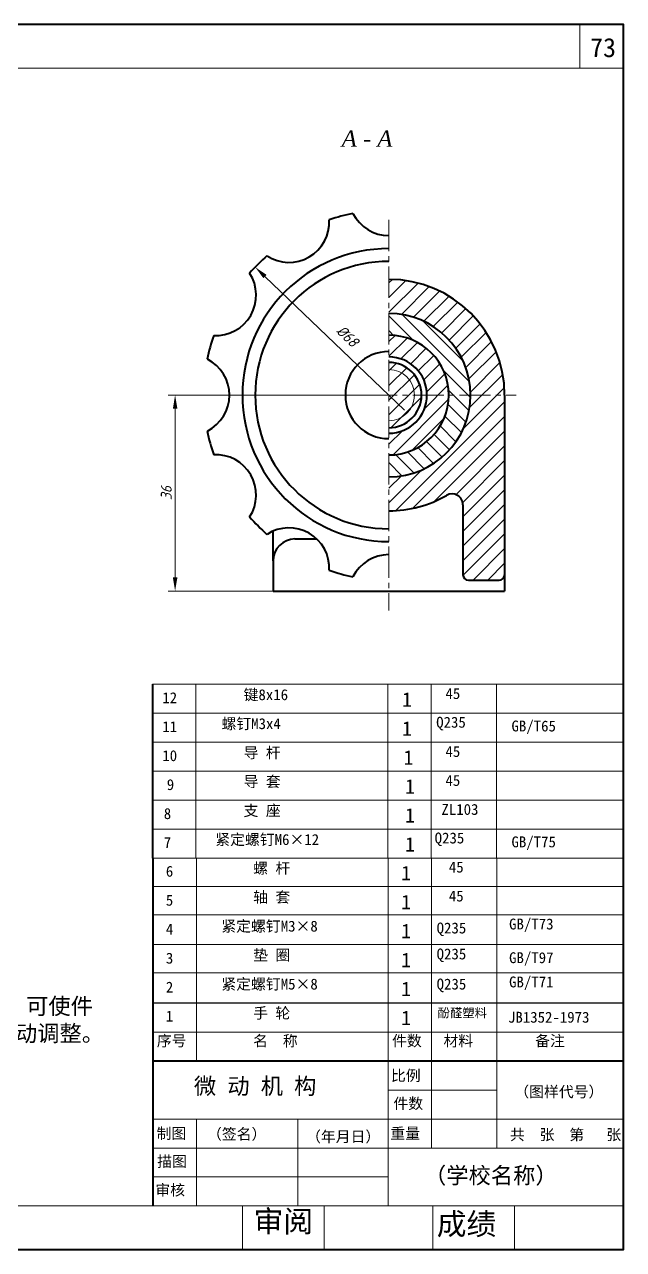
# Model space of a CAD drawing. Header units: millimetres. Extents: x 377 to 707, y -649 to -424.
# Drawn here: x 597 to 707, y -649.3 to -424.3 of the extents above; entities that cross this region are included whole.
import ezdxf

# ---------------------------------------------------------------- set-up
doc = ezdxf.new("R2010")
doc.units = ezdxf.units.MM
doc.linetypes.add('CENTER2', pattern=[28.575, 19.05, -3.175, 3.175, -3.175])
doc.layers.get('0').update_dxf_attribs({"lineweight": 15})
for name, color, linetype, lineweight in [('中心线', 7, 'CENTER2', 15), ('剖面线', 7, 'Continuous', 9), ('标注', 7, 'Continuous', 15), ('细线', 7, 'Continuous', 13), ('零件1', 7, 'Continuous', 40), ('零件10', 7, 'Continuous', 40), ('零件6', 7, 'Continuous', 40), ('零件8', 7, 'Continuous', 40), ('零件9', 7, 'Continuous', 40)]:
    doc.layers.add(name, color=color, linetype=linetype, lineweight=lineweight)
doc.styles.add('style1', font='SIMFANG.TTF', dxfattribs={"height": 2})
doc.styles.add('style2', font='isocp.shx', dxfattribs={"oblique": 15, "height": 2})
pattern_1 = [(45, (776.7344, -512.483), (-1.347038, 1.347038), [])]

msp = doc.modelspace()

# ---------------------------------------------------------------- hatches: boundary and pattern name
at = {"layer": '剖面线'}
h = msp.add_hatch(dxfattribs=at)
h.set_pattern_fill('ANSI31', color=256, scale=0.6, style=0)
h.set_pattern_definition(pattern_1)
h.paths.add_polyline_path([(663.92, -471.07), (663.92, -477.33, -0.414214), (678.92, -492.33), (685.18, -492.33, 0.414214)])
h.paths.add_polyline_path([(685.18, -492.33), (678.92, -492.33, -0.414214), (663.92, -507.33), (663.92, -513.59, 0.131199), (674.52, -510.76, -0.576756), (677.52, -512.49), (677.52, -525.33, 0.414214), (678.52, -526.33), (684.18, -526.33, 0.414214), (685.18, -525.33)])
h = msp.add_hatch(dxfattribs=at)
h.set_pattern_fill('ANSI31', color=256, scale=0.6, angle=90, style=0)
h.set_pattern_definition([(135, (776.7344, -512.483), (-1.347038, -1.347038), [])])
h.paths.add_polyline_path([(663.92, -477.33), (663.92, -481.33, -0.414214), (674.92, -492.33), (678.92, -492.33, 0.414214)])
h.paths.add_polyline_path([(678.92, -492.33), (674.92, -492.33, -0.414214), (663.92, -503.33), (663.92, -507.33, 0.414214)])
h = msp.add_hatch(dxfattribs=at)
h.set_pattern_fill('ANSI31', color=256, scale=0.6, style=0)
h.set_pattern_definition(pattern_1)
h.paths.add_polyline_path([(663.92, -481.33), (663.92, -485.33, -0.414214), (670.92, -492.33), (674.92, -492.33, 0.414214)])
h.paths.add_polyline_path([(674.92, -492.33), (670.92, -492.33, -0.414214), (663.92, -499.33), (663.92, -503.33, 0.414214)])
h = msp.add_hatch(dxfattribs=at)
h.set_pattern_fill('ANSI31', color=256, scale=0.6, style=0)
h.set_pattern_definition(pattern_1)
h.paths.add_polyline_path([(663.92, -487.33), (663.92, -492.33), (668.92, -492.33, 0.414214)], flags=16)
h.paths.add_polyline_path([(663.92, -486.33), (663.92, -487.33, -0.414214), (668.92, -492.33), (669.92, -492.33, 0.414214)])
h.paths.add_polyline_path([(668.92, -492.33), (663.92, -492.33), (663.92, -497.33, 0.414214)], flags=16)
h.paths.add_polyline_path([(669.92, -492.33), (668.92, -492.33, -0.414214), (663.92, -497.33), (663.92, -498.33, 0.414214)])

# ---------------------------------------------------------------- linework, layer by layer
for p, q in [((699.02, -432.26), (699.02, -424.26)), ((377.02, -432.26), (707.02, -432.26)), ((628.47, -545.44), (628.47, -577.36)), ((663.72, -577.36), (663.72, -545.44)), ((671.7, -577.36), (671.7, -545.44)), ((683.67, -577.36), (683.67, -545.44)), ((706.94, -550.76), (620.49, -550.76)), ((706.94, -556.08), (620.49, -556.08)), ((706.94, -561.4), (620.49, -561.4)), ((706.94, -566.72), (620.49, -566.72)), ((706.94, -572.04), (620.49, -572.04)), ((706.94, -577.36), (620.49, -577.36)), ((628.55, -582.74), (628.55, -614.63)), ((663.79, -582.57), (663.79, -614.66)), ((671.77, -582.74), (671.77, -614.66)), ((683.74, -582.57), (683.74, -614.66)), ((663.79, -641.26), (663.79, -614.66)), ((671.77, -630.62), (671.77, -614.66)), ((683.74, -630.62), (683.74, -614.66)), ((707.02, -641.26), (707.02, -614.66)), ((663.79, -619.98), (683.74, -619.98)), ((620.57, -625.3), (707.02, -625.3)), ((628.55, -641.26), (628.55, -625.3)), ((647.17, -641.26), (647.17, -625.3)), ((620.57, -630.62), (663.79, -630.62)), ((663.79, -630.62), (707.02, -630.62)), ((620.57, -635.94), (663.79, -635.94)), ((377.02, -641.26), (707.02, -641.26)), ((620.57, -641.26), (707.02, -641.26)), ((633.87, -641.26), (633.87, -641.26)), ((637.02, -649.26), (637.02, -641.26)), ((652.02, -649.26), (652.02, -641.26)), ((672.02, -649.26), (672.02, -641.26)), ((687.02, -649.26), (687.02, -641.26)), ((707.02, -641.26), (707.02, -641.26))]:
    msp.add_line(p, q)
at = {"layer": '中心线', "ltscale": 0.3}
for p, q in [((663.92, -460.15), (663.92, -531.9)), ((625.45, -492.33), (687.3, -492.33))]:
    msp.add_line(p, q, dxfattribs=at)
at = {"layer": '剖面线'}
for p, q in [((620.57, -582.57), (620.57, -577.36)), ((620.57, -577.36), (706.94, -577.36)), ((628.55, -582.74), (628.55, -577.36)), ((663.79, -582.74), (663.79, -577.36)), ((671.77, -582.74), (671.77, -577.36)), ((683.74, -582.74), (683.74, -577.36)), ((620.57, -582.57), (706.94, -582.57)), ((620.57, -587.78), (706.94, -587.78)), ((620.57, -593.26), (706.94, -593.26)), ((620.57, -598.47), (706.94, -598.47)), ((620.57, -603.96), (706.94, -603.96)), ((620.57, -604.02), (706.94, -604.02)), ((620.57, -609.34), (706.94, -609.34))]:
    msp.add_line(p, q, dxfattribs=at)
msp.add_arc((663.92, -492.33), 4.7, 270, 90, dxfattribs=at)
at = {"layer": '标注'}
for p, q in [((666.78, -495.07), (641.16, -470.56)), ((663.3, -492.33), (623.4, -492.33)), ((624.65, -494.83), (624.65, -525.83)), ((663.3, -528.33), (623.4, -528.33))]:
    msp.add_line(p, q, dxfattribs=at)
for points in [[(641.45, -470.25), (640.87, -470.86), (639.36, -468.83)], [(624.24, -494.83), (625.07, -494.83), (624.65, -492.33)], [(624.24, -525.83), (625.07, -525.83), (624.65, -528.33)]]:
    msp.add_solid(points, dxfattribs=at)
at = {"layer": '细线'}
for p, q in [((487.02, -432.26), (597.02, -432.26)), ((706.94, -545.44), (620.49, -545.44))]:
    msp.add_line(p, q, dxfattribs=at)
at = {"layer": '零件1'}
for p, q in [((620.49, -545.44), (620.49, -577.36)), ((620.57, -577.36), (620.57, -641.26)), ((707.02, -614.66), (620.57, -614.66))]:
    msp.add_line(p, q, dxfattribs=at)
msp.add_lwpolyline([(377.02, -649.26), (707.02, -649.26), (707.02, -424.26), (377.02, -424.26)], close=True, dxfattribs=at)
for centre, radius, start, end in [((663.92, -492.33), 34, 101.1896, 108.8104), ((663.92, -455.64), 7.39, 206.8103, 270), ((645.58, -460.56), 7.39, 236.8103, 3.1897), ((663.92, -492.33), 26.91, 90, 270), ((663.92, -492.33), 34, 131.1896, 138.8104), ((663.92, -492.33), 24.56, 90, 270), ((632.15, -473.99), 7.39, 266.8103, 33.1897), ((663.92, -492.33), 34, 161.1896, 168.8104), ((627.24, -492.33), 7.39, 296.8103, 63.1897), ((663.92, -492.33), 8, 90, 270), ((663.92, -492.33), 34, 191.1896, 198.8104), ((632.15, -510.67), 7.39, 326.8103, 93.1897), ((663.92, -492.33), 34, 221.1896, 228.8104), ((645.58, -524.1), 7.39, 356.8103, 123.1897), ((663.92, -529.02), 7.39, 90, 153.1897), ((663.92, -492.33), 34, 251.1896, 258.8104)]:
    msp.add_arc(centre, radius, start, end, dxfattribs=at)
at = {"layer": '零件10'}
for radius in [11, 7]:
    msp.add_arc((663.92, -492.33), radius, 270, 90, dxfattribs=at)
at = {"layer": '零件6'}
msp.add_arc((663.92, -492.33), 6, 270, 90, dxfattribs=at)
at = {"layer": '零件8'}
for p, q in [((685.18, -492.33), (685.18, -525.33)), ((677.52, -512.49), (677.52, -525.33)), ((642.67, -522.76), (642.67, -517.31)), ((646.67, -518.76), (650.69, -518.76)), ((642.67, -522.76), (642.67, -528.33)), ((678.52, -526.33), (684.18, -526.33)), ((685.18, -525.33), (685.18, -528.33)), ((642.67, -528.33), (685.18, -528.33))]:
    msp.add_line(p, q, dxfattribs=at)
for centre, radius, start, end in [((663.92, -492.33), 15, 270, 90), ((675.52, -512.49), 2, 0, 119.8978), ((663.92, -492.33), 21.26, 270, 299.8978), ((646.67, -522.76), 4, 90, 180), ((678.52, -525.33), 1, 180, 270), ((684.18, -525.33), 1, 270, 0)]:
    msp.add_arc(centre, radius, start, end, dxfattribs=at)
at = {"layer": '零件9'}
msp.add_arc((663.92, -492.33), 21.26, 0, 90, dxfattribs=at)

# ---------------------------------------------------------------- texts
at = {"attachment_point": 1, "style": 'style1'}
for s, insert, char_height, width in [('{\\f宋体|b0|i0|c134|p2;键\\f宋体|b0|i0|c0|p2;8x16}', (637.23, -546.36), 2, 12.9948), ('{\\f宋体|b0|i0|c134|p2;45}', (674.31, -546.15), 2, 2), ('12', (622.3, -546.92), 2, 15.96), ('1', (666.35, -546.92), 2.66, 2), ('11', (622.3, -552.24), 2, 15.96), ('{\\f宋体|b0|i0|c134|p2;螺钉\\f宋体|b0|i0|c0|p2;M3x4}', (633.17, -551.68), 2, 20.4427), ('1', (666.35, -552.24), 2.66, 2), ('{\\f仿宋_GB2312|b0|i0|c134|p49;Q235}', (672.61, -551.42), 2, 2), ('{\\f宋体|b0|i0|c134|p2;GB/T65}', (686.44, -552.11), 2, 18.8861), ('10', (622.3, -557.56), 2, 15.96), ('{\\f宋体|b0|i0|c134|p2;导 杆}', (637.23, -557), 2, 12.9948), ('1', (666.62, -557.56), 2.66, 2), ('{\\f宋体|b0|i0|c134|p2;45}', (674.31, -556.79), 2, 2), ('{\\f宋体|b0|i0|c134|p2;导 套}', (637.23, -562.32), 2, 12.9948), ('{\\f宋体|b0|i0|c134|p2;45}', (674.31, -562.11), 2, 2), ('9', (623.12, -562.88), 2, 15.96), ('1', (666.9, -562.88), 2.66, 2), ('8', (622.57, -568.2), 2, 15.96), ('{\\f宋体|b0|i0|c134|p2;支 座}', (637.23, -567.64), 2, 12.9948), ('1', (666.9, -568.2), 2.66, 2), ('{\\f宋体|b0|i0|c134|p2;ZL103}', (673.57, -567.43), 2, 2), ('7', (622.57, -573.52), 2, 15.96), ('{\\fSimSun|b0|i0|c134|p2;紧定螺钉\\fSimSun|b0|i0|c0|p2;M6×12}', (632.03, -572.96), 2, 30.0264), ('1', (666.9, -573.52), 2.66, 2), ('{\\f仿宋_GB2312|b0|i0|c134|p49;Q235}', (672.33, -572.68), 2, 2), ('{\\f宋体|b0|i0|c134|p2;GB/T75}', (686.44, -573.39), 2, 17.5101), ('{\\f宋体|b0|i0|c134|p2;螺 杆}', (638.99, -578.23), 2, 12.9948), ('{\\f宋体|b0|i0|c134|p2;45}', (674.93, -578.02), 2, 2), ('6', (622.95, -578.79), 2, 15.96), ('1', (666.18, -578.79), 2.66, 2), ('5', (622.95, -584.11), 2, 15.96), ('{\\f宋体|b0|i0|c134|p2;轴 套}', (638.99, -583.55), 2, 12.9948), ('1', (666.18, -584.11), 2.66, 2), ('{\\f宋体|b0|i0|c134|p2;45}', (674.93, -583.34), 2, 2), ('4', (622.95, -589.43), 2, 15.96), ('{\\fSimSun|b0|i0|c134|p2;紧定螺钉\\fSimSun|b0|i0|c0|p2;M3×8}', (633.14, -588.87), 2, 26.285), ('{\\f仿宋_GB2312|b0|i0|c134|p49;Q235}', (672.69, -589.21), 2, 2), ('{\\f宋体|b0|i0|c134|p2;GB/T73}', (686, -588.48), 2, 19.1517), ('1', (666.18, -589.43), 2.66, 2), ('{\\f宋体|b0|i0|c134|p2;垫 圈}', (638.99, -594.19), 2, 12.9948), ('{\\f仿宋_GB2312|b0|i0|c134|p49;Q235}', (672.69, -593.98), 2, 2), ('3', (622.95, -594.75), 2, 15.96), ('1', (666.18, -594.75), 2.66, 2), ('{\\f宋体|b0|i0|c134|p2;GB/T97}', (686, -594.67), 2, 20.5879), ('2', (622.95, -600.07), 2, 15.96), ('{\\fSimSun|b0|i0|c134|p2;紧定螺钉\\fSimSun|b0|i0|c0|p2;M5×8}', (633.14, -599.51), 2, 26.285), ('1', (666.18, -600.07), 2.66, 2), ('{\\f仿宋_GB2312|b0|i0|c134|p49;Q235}', (672.69, -599.51), 2, 2), ('{\\f宋体|b0|i0|c134|p2;GB/T71}', (686, -599.12), 2, 19.1517), ('{\\f宋体|b0|i0|c134|p2;手 轮}', (638.99, -604.83), 2, 12.9948), ('1', (622.95, -605.39), 2, 15.96), ('1', (666.18, -605.39), 2.66, 2), ('{\\f宋体|b0|i0|c134|p2;JB1352-1973}', (685.8, -605.6), 2, 25.9664), ('{\\f宋体|b0|i0|c134|p2;名  称}', (638.99, -609.94), 2, 12.9948), ('{\\f宋体|b0|i0|c134|p2;件数}', (664.51, -609.94), 1.995, 6.7394), ('{\\f宋体|b0|i0|c134|p2;材料}', (673.95, -609.94), 1.995, 8.6705), ('{\\f宋体|b0|i0|c134|p2;备注}', (690.8, -609.94), 1.995, 10.2296), ('制图', (621.24, -626.94), 2, 6.6356), ('审核', (621.02, -637.34), 2, 6.0636)]:
    msp.add_mtext(s, dxfattribs=dict(at, insert=insert, char_height=char_height, width=width))
at = {"attachment_point": 1}
for s, insert, char_height, width in [('{\\f宋体|b0|i0|c134|p2;工作原理：转动手轮件1，可使件\\P10导杆左右移动，进行微动调整。}', (550.23, -603.06), 3, 142.9515), ('{\\f宋体|b0|i0|c134|p2;酚醛塑料}', (672.87, -604.97), 1.6625, 26.4792), ('{\\f宋体|b0|i0|c134|p2;序号}', (621.29, -609.94), 1.995, 12.768), ('{\\f仿宋_GB2312|b0|i0|c134|p49;比例}', (664.3, -616.31), 2, 6.5212), ('{\\f仿宋_GB2312|b0|i0|c134|p49;微 动 机 构}', (628.11, -617.74), 3, 35.1802), ('{\\f仿宋_GB2312|b0|i0|c134|p49;（图样代号）}', (686.96, -619.28), 2, 18.5339), ('{\\f仿宋_GB2312|b0|i0|c134|p49;件数}', (664.76, -621.45), 2, 7.9245), ('{\\f仿宋_GB2312|b0|i0|c134|p49;（签名）}', (630.51, -627.06), 2, 13.5), ('{\\f仿宋_GB2312|b0|i0|c134|p49;（年月日）}', (648.7, -627.52), 2, 15.4826), ('{\\f仿宋_GB2312|b0|i0|c134|p49;重量}', (664.19, -626.93), 2, 6.5212), ('{\\f仿宋_GB2312|b0|i0|c134|p49;共  张  第   张}', (686.16, -627.16), 2, 24.4831), ('{\\f仿宋_GB2312|b0|i0|c134|p49;描图}', (621.36, -632.09), 2, 6.178), ('{\\f仿宋_GB2312|b0|i0|c134|p49;（学校名称）}', (670.37, -634.16), 3, 27.8009), ('{\\f仿宋_GB2312|b0|i0|c134|p49;审阅}', (639.08, -642.08), 4, 13.7378), ('{\\f仿宋_GB2312|b0|i0|c134|p49;成绩}', (672.72, -642.56), 4, 13.2641)]:
    msp.add_mtext(s, dxfattribs=dict(at, insert=insert, char_height=char_height, width=width))
at = {"layer": '标注', "insert": (655.25, -443.72), "char_height": 3, "width": 73.3912, "attachment_point": 1}
msp.add_mtext('{\\fTimes New Roman|b0|i1|c0|p18;A - A}', dxfattribs=at)
at = {"layer": '标注', "char_height": 2, "attachment_point": 5, "style": 'style2'}
for s, insert, rotation in [('%%c68', (656.33, -481.49), 316), ('36', (623.03, -510.33), 90)]:
    msp.add_mtext(s, dxfattribs=dict(at, insert=insert, rotation=rotation))
at = {"layer": '细线', "insert": (700.88, -426.75), "char_height": 3.5, "width": 5.5866, "attachment_point": 1}
msp.add_mtext('{\\fSimSun|b0|i0|c134|p2;73}', dxfattribs=at)

doc.saveas('drawing.dxf')
